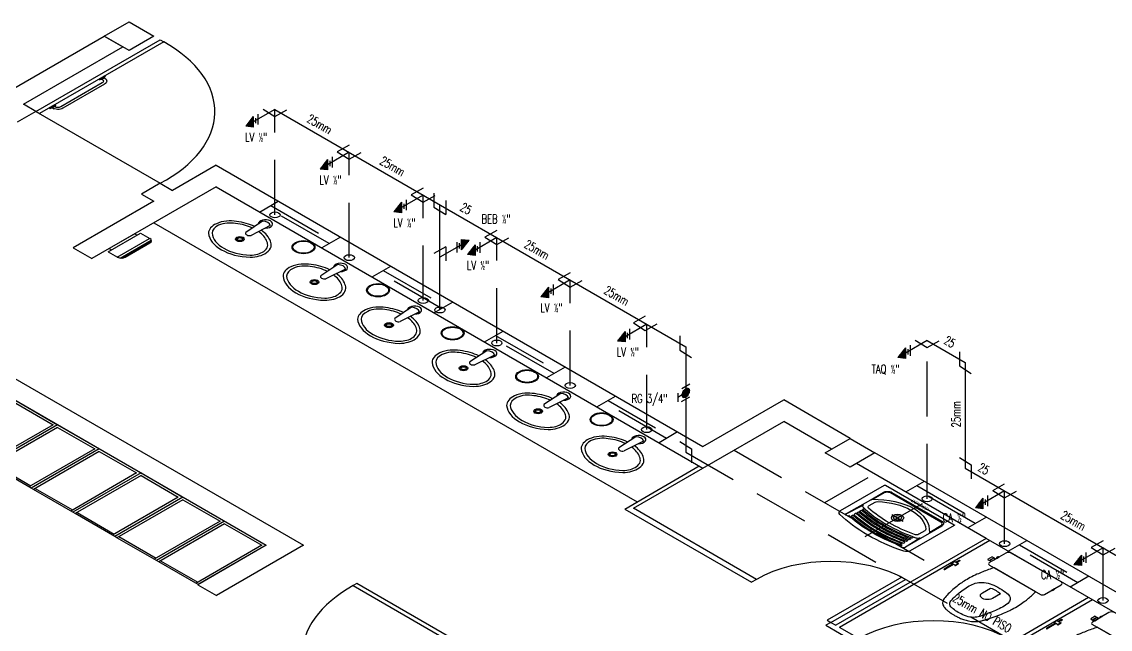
# Model space of a CAD drawing. Header units: millimetres. Extents: x 474.7 to 528.3, y 13.1 to 23.5.
# Drawn here: x 480.97 to 487.16, y 19.11 to 22.56 of the extents above; entities that cross this region are included whole.
import ezdxf
from ezdxf.enums import TextEntityAlignment as Align

# ---------------------------------------------------------------- set-up
doc = ezdxf.new("R2010")
doc.units = ezdxf.units.MM
doc.header["$LTSCALE"] = 2.5
doc.linetypes.add('HIDDEN2', pattern=[0.1875, 0.125, -0.0625])
for name, color, linetype in [('AF-PVCH', 140, 'Continuous'), ('EIXO', 253, 'Continuous'), ('I-AGUA FRIA', 5, 'Continuous'), ('I-ARQ', 8, 'Continuous'), ('I-CONEXAO', 1, 'Continuous'), ('I-NORMO_INST', 4, 'Continuous'), ('I-ÁGUA', 5, 'Continuous')]:
    doc.layers.add(name, color=color, linetype=linetype)
doc.styles.add('25', font='ROMANS.SHX', dxfattribs={"width": 0.7, "height": 0.05})

# ---------------------------------------------------------------- blocks, each defined once
blk = doc.blocks.new('A$C79730085')
at = {"color": 8}
for p, q in [((-0.0229, 0.139, 2.2483), (0.0227, 0.1127, 2.2483)), ((-0.0198, 0.1433, 2.2483), (0.0196, 0.1206, 2.2483)), ((-0.0166, 0.1475, 2.2483), (0.0164, 0.1284, 2.2483)), ((-0.0135, 0.1518, 2.2483), (0.0133, 0.1363, 2.2483)), ((-0.0103, 0.156, 2.2483), (0.0101, 0.1442, 2.2483)), ((-0.0072, 0.1603, 2.2483), (0.007, 0.1521, 2.2483)), ((-0.004, 0.1645, 2.2483), (0.0038, 0.16, 2.2483))]:
    blk.add_line(p, q, dxfattribs=at)
at = {"layer": 'I-CONEXAO'}
for p, q in [((-0.0261, 0.1348, 2.2483), (-0.0001, 0.1698, 2.2483)), ((0.0259, 0.1048, 2.2483), (-0.0261, 0.1348, 2.2483)), ((0.0259, 0.1048, 2.2483), (-0.0001, 0.1698, 2.2483)), ((0.0258, 0.0749), (-0.0262, 0.1049)), ((0.0128, 0.098), (-0.0132, 0.113))]:
    blk.add_line(p, q, dxfattribs=at)
blk = doc.blocks.new('*U21')
at = {"color": 8, "extrusion": (0, 0.816497, 0.57735)}
blk.add_circle((0, 0), 0.0291, dxfattribs=at)
at = {"layer": 'EIXO', "linetype": 'HIDDEN2'}
blk.add_line((0, 0, 2.2483), (0, 0.3, 2.2483), dxfattribs=at)
at = {"layer": 'I-AGUA FRIA'}
blk.add_line((0, 0.3, 2.2483), (-0.1234, 0.2288, 2.2483), dxfattribs=at)
at = {"rotation": 120.0081952903946}
blk.add_blockref('A$C79730085', (-0.0197, 0.2888), dxfattribs=at)
at = {"layer": 'I-NORMO_INST', "style": '25', "width": 0.7}
blk.add_text('CA ½"', height=0.05, dxfattribs=at).set_placement((-0.3535, 0.1221, 2.2483))
blk = doc.blocks.new('*U22')
at = {"color": 8, "extrusion": (0, 0.816497, 0.57735)}
blk.add_circle((0, 0), 0.0291, dxfattribs=at)
at = {"layer": 'EIXO', "linetype": 'HIDDEN2'}
blk.add_line((0, 0, 2.2483), (0, 0.6, 2.2483), dxfattribs=at)
at = {"layer": 'I-AGUA FRIA'}
blk.add_line((0, 0.6, 2.2483), (-0.1234, 0.5288, 2.2483), dxfattribs=at)
at = {"rotation": 120.0081952903946}
blk.add_blockref('A$C79730085', (-0.0197, 0.5888), dxfattribs=at)
at = {"layer": 'I-NORMO_INST', "style": '25', "width": 0.7}
blk.add_text('LV ½"', height=0.05, dxfattribs=at).set_placement((-0.1704, 0.4169, 2.2483))
blk = doc.blocks.new('*X9')
at = {"color": 0}
for p, q in [((6.7133, 15.0236), (6.7303, 15.0405)), ((6.714, 15.0296), (6.7214, 15.037)), ((6.7149, 15.0199), (6.7367, 15.0417)), ((6.7174, 15.0171), (6.7424, 15.042)), ((6.7204, 15.0147), (6.7475, 15.0418)), ((6.7238, 15.0128), (6.7521, 15.0412)), ((6.7275, 15.0113), (6.7565, 15.0402)), ((6.7317, 15.0102), (6.7604, 15.0388)), ((6.7363, 15.0094), (6.7639, 15.0371)), ((6.7412, 15.009), (6.7671, 15.0349)), ((6.7466, 15.0091), (6.7697, 15.0323)), ((6.7527, 15.0099), (6.7718, 15.029)), ((6.7602, 15.0121), (6.7724, 15.0243))]:
    blk.add_line(p, q, dxfattribs=at)
blk = doc.blocks.new('RG5')
at = {"layer": 'I-CONEXAO'}
for p, q in [((-0.0537, 0.0041), (-0.0078, 0.0306)), ((-0.0242, -0.0389), (-0.0674, -0.014)), ((-0.0201, -0.0116), (-0.0458, -0.0264)), ((0.01, -0.0318), (0.0558, -0.0053))]:
    blk.add_line(p, q, dxfattribs=at)
blk.add_lwpolyline([(-0.0297, 0, 0.161289), (-0.0278, -0.0057, 0.106183), (-0.021, -0.0117, 0.070456), (-0.0119, -0.0151, 0.056723), (0, -0.0165, 0.056723), (0.0119, -0.0151, 0.070456), (0.021, -0.0117, 0.106183), (0.0278, -0.0057, 0.161289), (0.0297, 0, 0.161289), (0.0278, 0.0057, 0.106183), (0.021, 0.0117, 0.070456), (0.0119, 0.0152, 0.056723), (0, 0.0165, 0.056723), (-0.0119, 0.0152, 0.070456), (-0.021, 0.0117, 0.106183), (-0.0278, 0.0057, 0.161289)], format="xyb", close=True, dxfattribs=at)
at = {"color": 8}
blk.add_blockref('*X9', (-6.7428, -15.0255), dxfattribs=at)
blk = doc.blocks.new('*U27')
at = {"layer": 'AF-PVCH', "xscale": -1, "rotation": 239.9999999999995}
blk.add_blockref('RG5', (-0.0027, -0.001, 5.2136), dxfattribs=at)
at = {"layer": 'I-NORMO_INST', "style": '25', "width": 0.7}
blk.add_text('RG 3/4" ', height=0.05, dxfattribs=at).set_placement((-0.3109, -0.0586))
blk = doc.blocks.new('*U29')
at = {"color": 8, "extrusion": (0, 0.816497, 0.57735)}
blk.add_circle((0, 0), 0.0291, dxfattribs=at)
at = {"layer": 'EIXO', "linetype": 'HIDDEN2'}
blk.add_line((0, 0, 2.2483), (0, 0.9, 2.2483), dxfattribs=at)
at = {"layer": 'I-AGUA FRIA'}
blk.add_line((0, 0.9, 2.2483), (-0.1234, 0.8288, 2.2483), dxfattribs=at)
at = {"rotation": 120.0081952903946}
blk.add_blockref('A$C79730085', (-0.0197, 0.8888), dxfattribs=at)
at = {"layer": 'I-NORMO_INST', "style": '25', "width": 0.7}
blk.add_text('TAQ ½"', height=0.05, dxfattribs=at).set_placement((-0.3158, 0.7128, 2.2483))

msp = doc.modelspace()

# ---------------------------------------------------------------- linework, layer by layer
at = {"color": 8, "extrusion": (0, 0.816497, 0.57735)}
msp.add_circle((-483.348, -10.2438, 18.3811), 0.0291, dxfattribs=at)
at = {"layer": 'EIXO', "linetype": 'HIDDEN2'}
msp.add_line((483.348, 20.9224, 4.4966), (483.348, 21.2224, 4.4966), dxfattribs=at)
at = {"layer": 'I-AGUA FRIA'}
for p, q in [((482.4093, 22.0633, 2.2483), (484.7471, 20.7135, 2.2483)), ((484.7471, 20.7135, 2.2483), (484.7471, 20.1135, 2.2483)), ((486.1218, 20.7481, 2.2483), (486.339, 20.6227, 2.2483)), ((486.339, 20.6227, 2.2483), (486.339, 20.022, 2.2483)), ((486.339, 20.022, 2.2483), (489.928, 17.9499, 2.2483))]:
    msp.add_line(p, q, dxfattribs=at)
at = {"layer": 'I-AGUA FRIA', "linetype": 'HIDDEN2'}
msp.add_line((484.7471, 20.1135, 2.2483), (489.7758, 17.2102, 2.2483), dxfattribs=at)
at = {"layer": 'I-ARQ', "extrusion": (0, 0.816497, 0.57735)}
for p, q in [((481.4372, 22.4802, 0.1155), (481.5786, 22.5619)), ((481.4372, 22.4802, 0.1155), (481.5786, 22.5619)), ((481.5786, 22.5619), (481.72, 22.4802, 0.1155)), ((481.5786, 22.5619), (481.72, 22.4802, 0.1155)), ((478.2994, 20.6686, 2.6775), (481.4372, 22.4802, 0.1155)), ((481.0483, 22.0516, 0.7217), (481.7554, 22.4598, 0.1443)), ((481.7766, 22.4476, 0.1617), (481.0695, 22.0393, 0.739)), ((481.4372, 22.4802, 0.1155), (481.5432, 22.419, 0.2021)), ((481.5786, 22.3986, 0.2309), (481.4372, 22.4802, 0.1155)), ((481.4372, 22.4802, 0.1155), (481.5432, 22.419, 0.2021)), ((481.5786, 22.3986, 0.2309), (481.4372, 22.4802, 0.1155)), ((481.72, 22.4802, 0.1155), (481.5786, 22.3986, 0.2309)), ((481.72, 22.4802, 0.1155), (481.5786, 22.3986, 0.2309)), ((481.7554, 22.4598, 0.1443), (481.7766, 22.4476, 0.1617)), ((480.9775, 22.0924, 0.664), (481.5432, 22.419, 0.2021)), ((481.0483, 22.0516, 0.7217), (480.9775, 22.0924, 0.664)), ((481.0483, 22.0516, 0.7217), (480.9422, 21.9903, 0.8083)), ((481.0695, 22.0393, 0.739), (481.0483, 22.0516, 0.7217)), ((481.0483, 22.0516, 0.7217), (481.7554, 21.6433, 1.299)), ((482.0736, 21.7454, 1.1547), (481.8261, 21.6025, 1.3568)), ((482.0736, 21.7454, 1.1547), (481.8261, 21.6025, 1.3568)), ((482.0736, 21.7454, 1.1547), (484.8454, 20.145, 3.4179)), ((482.0736, 21.7454, 1.1547), (484.8454, 20.145, 3.4179)), ((481.7554, 21.6433, 1.299), (481.6493, 21.5821, 1.3856)), ((481.7554, 21.6433, 1.299), (481.6493, 21.5821, 1.3856)), ((481.7554, 21.6433, 1.299), (481.8261, 21.6025, 1.3568)), ((481.7554, 21.6433, 1.299), (481.8261, 21.6025, 1.3568)), ((482.0736, 21.6229, 1.3279), (481.3665, 21.2147, 1.9053)), ((482.0736, 21.6229, 1.3279), (481.3665, 21.2147, 1.9053)), ((481.6493, 21.5821, 1.3856), (481.72, 21.5413, 1.4434)), ((481.6493, 21.5821, 1.3856), (481.72, 21.5413, 1.4434)), ((482.0736, 21.6229, 1.3279), (484.8454, 20.0226, 3.5911)), ((482.0736, 21.6229, 1.3279), (484.8454, 20.0226, 3.5911)), ((481.72, 21.5413, 1.4434), (481.2604, 21.2759, 1.8187)), ((481.72, 21.5413, 1.4434), (481.2604, 21.2759, 1.8187)), ((481.72, 21.4188, 1.6166), (484.4706, 19.8307, 3.8625)), ((482.3387, 21.4277, 1.604), (482.2435, 21.3635, 1.6948)), ((482.3825, 21.4024, 1.6398), (482.2729, 21.3464, 1.7189)), ((481.4597, 21.2529, 1.8512), (481.6435, 21.3591, 1.7011)), ((481.6109, 21.3558, 1.7056), (481.4653, 21.2717, 1.8245)), ((481.5103, 21.2237, 1.8924), (481.6941, 21.3299, 1.7423)), ((481.5279, 21.2173, 1.9015), (481.7052, 21.3197, 1.7567)), ((481.6109, 21.3558, 1.7056), (481.6244, 21.348, 1.7167)), ((481.6435, 21.3591, 1.7011), (481.6972, 21.3281, 1.7449)), ((479.6018, 21.2981, 1.7872), (482.5716, 19.5835, 4.2121)), ((481.2604, 21.2759, 1.8187), (481.3665, 21.2147, 1.9053)), ((481.2604, 21.2759, 1.8187), (481.3665, 21.2147, 1.9053)), ((481.4597, 21.2529, 1.8512), (481.5134, 21.2219, 1.895)), ((481.4653, 21.2717, 1.8245), (481.4788, 21.2639, 1.8356)), ((481.5411, 21.2173, 1.9016), (481.7053, 21.3121, 1.7675)), ((481.5558, 21.2219, 1.895), (481.6972, 21.3036, 1.7795)), ((479.4957, 21.2369, 1.8739), (482.3595, 19.5835, 4.2121)), ((482.7666, 21.1806, 1.9534), (482.6698, 21.1173, 2.0429)), ((482.8104, 21.1553, 1.9892), (482.6992, 21.1003, 2.067)), ((483.1872, 20.9378, 2.2969), (483.092, 20.8736, 2.3876)), ((483.2311, 20.9125, 2.3326), (483.1215, 20.8565, 2.4117)), ((483.6151, 20.6907, 2.6462), (483.5183, 20.6274, 2.7357)), ((483.659, 20.6654, 2.682), (483.5478, 20.6104, 2.7598)), ((484.0358, 20.4479, 2.9897), (483.9405, 20.3837, 3.0805)), ((480.934, 20.4065, 3.0482), (481.1716, 20.2693, 3.2422)), ((480.934, 20.3918, 3.069), (481.1461, 20.2693, 3.2422)), ((484.0796, 20.4226, 3.0254), (483.97, 20.3667, 3.1045)), ((484.8454, 20.145, 3.4179), (485.305, 20.4104, 3.0426)), ((484.8454, 20.145, 3.4179), (485.305, 20.4104, 3.0426)), ((485.6833, 20.192, 3.3515), (485.305, 20.4104, 3.0426)), ((485.6833, 20.192, 3.3515), (485.305, 20.4104, 3.0426)), ((481.1461, 20.2693, 3.2422), (480.7713, 20.0529, 3.5482)), ((481.1716, 20.2693, 3.2422), (480.7841, 20.0456, 3.5586)), ((481.1716, 20.2693, 3.2422), (480.7841, 20.0456, 3.5586)), ((481.1716, 20.2693, 3.2422), (481.4092, 20.1321, 3.4362)), ((484.8454, 20.0226, 3.5911), (485.305, 20.2879, 3.2158)), ((485.5773, 20.1308, 3.4381), (485.305, 20.2879, 3.2158)), ((485.5773, 20.1308, 3.4381), (485.305, 20.2879, 3.2158)), ((481.1716, 20.2546, 3.263), (480.7968, 20.0382, 3.569)), ((481.1716, 20.2546, 3.263), (481.3837, 20.1321, 3.4362)), ((484.4637, 20.2008, 3.3391), (484.3668, 20.1375, 3.4285)), ((484.5075, 20.1755, 3.3748), (484.3963, 20.1205, 3.4526)), ((485.5419, 20.1103, 3.467), (485.6833, 20.192, 3.3515)), ((485.6833, 20.192, 3.3515), (485.8248, 20.1103, 3.467)), ((481.3837, 20.1321, 3.4362), (481.0089, 19.9158, 3.7422)), ((481.4092, 20.1321, 3.4362), (481.0217, 19.9084, 3.7525)), ((481.4092, 20.1321, 3.4362), (481.0217, 19.9084, 3.7525)), ((481.4092, 20.1174, 3.4569), (481.0344, 19.9011, 3.7629)), ((481.4092, 20.1321, 3.4362), (481.6467, 19.995, 3.6302)), ((481.4092, 20.1174, 3.4569), (481.6213, 19.995, 3.6302)), ((485.6833, 20.0287, 3.5825), (485.5419, 20.1103, 3.467)), ((485.8248, 20.1103, 3.467), (485.6833, 20.0287, 3.5825)), ((490.0285, 17.6833, 6.8993), (485.8248, 20.1103, 3.467)), ((490.0285, 17.6833, 6.8993), (485.8248, 20.1103, 3.467)), ((481.0217, 19.9084, 3.7525), (480.7968, 20.0382, 3.569)), ((484.3999, 19.7899, 3.9202), (484.8242, 20.0348, 3.5738)), ((484.4494, 19.794, 3.9144), (484.8454, 20.0226, 3.5911)), ((486.4576, 19.6225, 4.1569), (485.7187, 20.0491, 3.5536)), ((486.4576, 19.6225, 4.1569), (485.7187, 20.0491, 3.5536)), ((481.6213, 19.995, 3.6302), (481.2465, 19.7786, 3.9361)), ((481.6467, 19.995, 3.6302), (481.2592, 19.7713, 3.9465)), ((481.6467, 19.995, 3.6302), (481.2592, 19.7713, 3.9465)), ((481.6467, 19.9803, 3.6509), (481.272, 19.7639, 3.9569)), ((481.6467, 19.995, 3.6302), (481.8843, 19.8578, 3.8241)), ((481.6467, 19.9803, 3.6509), (481.8589, 19.8578, 3.8241)), ((485.5384, 19.8266, 3.8682), (485.7859, 19.9695, 3.6662)), ((481.0344, 19.9011, 3.7629), (481.0217, 19.9084, 3.7525)), ((481.2592, 19.7713, 3.9465), (481.0344, 19.9011, 3.7629)), ((481.8589, 19.8578, 3.8241), (481.4841, 19.6414, 4.1301)), ((481.8843, 19.8578, 3.8241), (481.4968, 19.6341, 4.1405)), ((481.8843, 19.8578, 3.8241), (481.4968, 19.6341, 4.1405)), ((481.8843, 19.8431, 3.8449), (481.5096, 19.6267, 4.1509)), ((481.8843, 19.8578, 3.8241), (482.1219, 19.7206, 4.0181)), ((481.8843, 19.8431, 3.8449), (482.0965, 19.7206, 4.0181)), ((481.272, 19.7639, 3.9569), (481.2592, 19.7713, 3.9465)), ((484.3999, 19.7899, 3.9202), (485.1212, 19.3735, 4.5091)), ((485.1495, 19.3898, 4.486), (484.4494, 19.794, 3.9144)), ((485.6612, 19.7628, 3.9585), (485.7573, 19.8126, 3.8881)), ((486.0928, 19.8201, 3.8774), (485.7673, 19.6322, 4.1432)), ((481.4968, 19.6341, 4.1405), (481.272, 19.7639, 3.9569)), ((482.0965, 19.7206, 4.0181), (481.7217, 19.5043, 4.3241)), ((482.1219, 19.7206, 4.0181), (481.7344, 19.4969, 4.3345)), ((482.1219, 19.7206, 4.0181), (481.7344, 19.4969, 4.3345)), ((482.1219, 19.7059, 4.0389), (481.7472, 19.4896, 4.3449)), ((482.1219, 19.7206, 4.0181), (482.3595, 19.5835, 4.2121)), ((482.1219, 19.7059, 4.0389), (482.3341, 19.5835, 4.2121)), ((481.5096, 19.6267, 4.1509), (481.4968, 19.6341, 4.1405)), ((481.7344, 19.4969, 4.3345), (481.5096, 19.6267, 4.1509)), ((482.3341, 19.5835, 4.2121), (481.9593, 19.3671, 4.5181)), ((482.3595, 19.5835, 4.2121), (481.9706, 19.3589, 4.5297)), ((482.3595, 19.5835, 4.2121), (481.972, 19.3597, 4.5285)), ((482.5716, 19.5835, 4.2121), (482.0767, 19.2977, 4.6163)), ((486.4576, 19.6225, 4.1569), (485.602, 19.1285, 4.8555)), ((486.4788, 19.6102, 4.1742), (485.6232, 19.1163, 4.8728)), ((485.9936, 19.5709, 4.2298), (486.0797, 19.6264, 4.1514)), ((489.9224, 17.6221, 6.9859), (486.4576, 19.6225, 4.1569)), ((489.9224, 17.6221, 6.9859), (486.4576, 19.6225, 4.1569)), ((486.5697, 19.5393, 4.2746), (486.476, 19.4852, 4.3511)), ((486.8837, 19.375, 4.5069), (486.5991, 19.5393, 4.2746)), ((481.7472, 19.4896, 4.3449), (481.7344, 19.4969, 4.3345)), ((481.972, 19.3597, 4.5285), (481.7472, 19.4896, 4.3449)), ((486.2683, 19.4774, 4.3621), (486.2177, 19.4483, 4.4033)), ((486.2725, 19.475, 4.3655), (486.222, 19.4458, 4.4068)), ((486.2576, 19.4808, 4.3573), (486.2788, 19.493, 4.34)), ((486.2808, 19.4702, 4.3723), (486.26, 19.4822, 4.3553)), ((486.2971, 19.4796, 4.3589), (486.2763, 19.4916, 4.342)), ((486.2798, 19.4696, 4.3731), (486.2981, 19.4802, 4.3582)), ((486.2823, 19.4682, 4.3751), (486.3006, 19.4788, 4.3602)), ((486.3031, 19.4976, 4.3336), (486.2846, 19.4869, 4.3487)), ((486.3074, 19.4951, 4.3371), (486.2889, 19.4844, 4.3522)), ((486.296, 19.4935, 4.3394), (486.3003, 19.491, 4.3428)), ((486.2989, 19.4951, 4.3371), (486.3031, 19.4927, 4.3405)), ((486.3004, 19.496, 4.3358), (486.3046, 19.4935, 4.3393)), ((486.4762, 19.4714, 4.3706), (486.7661, 19.304, 4.6073)), ((485.9768, 19.402, 4.4687), (485.5525, 19.1571, 4.8151)), ((486.2172, 19.4479, 4.4039), (486.2213, 19.4455, 4.4072)), ((486.2189, 19.4489, 4.4024), (486.2232, 19.4465, 4.4058)), ((486.2212, 19.4503, 4.4005), (486.2255, 19.4478, 4.4039)), ((486.2248, 19.4523, 4.3975), (486.2291, 19.4499, 4.401)), ((481.9706, 19.3589, 4.5297), (482.0767, 19.2977, 4.6163)), ((482.8757, 19.3671, 4.5181), (482.8545, 19.3548, 4.5354)), ((482.8545, 19.3548, 4.5354), (483.5616, 18.9466, 5.1128)), ((483.5828, 18.9588, 5.0955), (482.8757, 19.3671, 4.5181)), ((485.1495, 19.3898, 4.486), (485.1212, 19.3735, 4.5091)), ((485.1495, 19.3898, 4.486), (485.1212, 19.3735, 4.5091)), ((485.5737, 19.1448, 4.8324), (485.998, 19.3898, 4.486)), ((486.79, 19.3039, 4.6074), (486.8837, 19.358, 4.5309)), ((487.041, 19.2857, 4.6332), (486.1854, 18.7917, 5.3318)), ((487.0622, 19.2734, 4.6506), (486.2066, 18.7795, 5.3492)), ((485.5525, 19.1571, 4.8151), (485.5737, 19.1448, 4.8324)), ((486.8409, 19.144, 4.8336), (486.8621, 19.1562, 4.8163)), ((486.8805, 19.1428, 4.8352), (486.8597, 19.1548, 4.8183)), ((486.8865, 19.1607, 4.8099), (486.868, 19.1501, 4.825)), ((486.8907, 19.1583, 4.8134), (486.8722, 19.1476, 4.8285)), ((486.8794, 19.1567, 4.8157), (486.8836, 19.1542, 4.8192)), ((486.8823, 19.1583, 4.8134), (486.8865, 19.1559, 4.8168)), ((486.8837, 19.1592, 4.8121), (486.888, 19.1567, 4.8156)), ((487.1566, 19.2004, 4.7538), (487.0629, 19.1464, 4.8303)), ((485.5737, 19.1448, 4.8324), (485.5455, 19.1285, 4.8555)), ((485.5455, 19.1285, 4.8555), (485.701, 19.0387, 4.9825)), ((485.5737, 19.1448, 4.8324), (485.602, 19.1285, 4.8555)), ((485.7328, 19.053, 4.9623), (485.6232, 19.1163, 4.8728)), ((486.8006, 19.1111, 4.8802), (486.8047, 19.1087, 4.8835)), ((486.8516, 19.1406, 4.8384), (486.8011, 19.1115, 4.8796)), ((486.8023, 19.1121, 4.8787), (486.8065, 19.1097, 4.8821)), ((486.8046, 19.1135, 4.8768), (486.8088, 19.111, 4.8802)), ((486.8559, 19.1382, 4.8419), (486.8053, 19.109, 4.8831)), ((486.8082, 19.1155, 4.8739), (486.8124, 19.1131, 4.8773)), ((486.8641, 19.1334, 4.8486), (486.8433, 19.1454, 4.8316)), ((486.8632, 19.1328, 4.8494), (486.8815, 19.1434, 4.8345)), ((486.8657, 19.1314, 4.8514), (486.884, 19.142, 4.8365)), ((487.0631, 19.1326, 4.8498), (487.353, 18.9652, 5.0865))]:
    msp.add_line(p, q, dxfattribs=at)
at = {"layer": 'I-ARQ', "linetype": 'HIDDEN2', "extrusion": (0, 0.816497, 0.57735)}
for p, q in [((482.3219, 21.4795, 1.5307), (482.428, 21.5407, 1.4441)), ((482.7179, 21.2999, 1.7847), (482.3644, 21.504, 1.4961)), ((482.3856, 21.5163, 1.4787), (482.7391, 21.3121, 1.7674)), ((482.7815, 21.3366, 1.7328), (482.6755, 21.2754, 1.8194)), ((482.9619, 21.11, 2.0532), (483.0679, 21.1713, 1.9666)), ((483.3578, 20.9304, 2.3072), (483.0043, 21.1345, 2.0186)), ((483.0255, 21.1468, 2.0012), (483.3791, 20.9427, 2.2899)), ((483.4215, 20.9672, 2.2553), (483.3154, 20.9059, 2.3419)), ((483.6018, 20.7406, 2.5757), (483.7079, 20.8018, 2.4891)), ((483.9978, 20.561, 2.8297), (483.6442, 20.7651, 2.5411)), ((483.6654, 20.7773, 2.5237), (484.019, 20.5732, 2.8124)), ((484.0614, 20.5977, 2.7778), (483.9553, 20.5365, 2.8644)), ((484.2417, 20.3711, 3.0982), (484.3478, 20.4324, 3.0116)), ((484.6377, 20.1915, 3.3522), (484.2841, 20.3956, 3.0636)), ((484.3054, 20.4079, 3.0462), (484.6589, 20.2037, 3.3349)), ((484.7013, 20.2282, 3.3003), (484.5953, 20.167, 3.3869)), ((485.0222, 20.1246, 3.4468), (486.1748, 19.4592, 4.3879)), ((485.9998, 19.8868, 3.7831), (486.1058, 19.9481, 3.6965)), ((485.9998, 19.8868, 3.7831), (486.1058, 19.9481, 3.6965)), ((486.3957, 19.7072, 4.0371), (486.0422, 19.9113, 3.7484)), ((486.3957, 19.7072, 4.0371), (486.0422, 19.9113, 3.7484)), ((486.0634, 19.9236, 3.7311), (486.417, 19.7194, 4.0198)), ((486.0634, 19.9236, 3.7311), (486.417, 19.7194, 4.0198)), ((486.4594, 19.7439, 3.9852), (486.3533, 19.6827, 4.0718)), ((486.4594, 19.7439, 3.9852), (486.3533, 19.6827, 4.0718)), ((486.5831, 19.55, 4.2594), (486.6892, 19.6113, 4.1728)), ((486.5831, 19.55, 4.2594), (486.6892, 19.6113, 4.1728)), ((486.6468, 19.5868, 4.2074), (487.0003, 19.3826, 4.4961)), ((486.6468, 19.5868, 4.2074), (487.0003, 19.3826, 4.4961)), ((486.9791, 19.3704, 4.5134), (486.6256, 19.5745, 4.2248)), ((486.9791, 19.3704, 4.5134), (486.6256, 19.5745, 4.2248)), ((487.0427, 19.4071, 4.4615), (486.9367, 19.3459, 4.5481)), ((487.0427, 19.4071, 4.4615), (486.9367, 19.3459, 4.5481))]:
    msp.add_line(p, q, dxfattribs=at)
at = {"layer": 'I-ARQ', "linetype": 'ByBlock', "extrusion": (0, 0.816497, 0.57735)}
for p, q in [((486.4911, 19.5184, 4.3042), (486.4656, 19.5037, 4.3249)), ((486.4911, 19.5184, 4.3042), (486.5024, 19.5118, 4.3134)), ((486.4656, 19.5037, 4.3249), (486.4769, 19.4971, 4.3342)), ((486.4769, 19.4971, 4.3342), (486.5024, 19.5118, 4.3134)), ((487.078, 19.1795, 4.7834), (487.0525, 19.1648, 4.8041)), ((487.0525, 19.1648, 4.8041), (487.0638, 19.1583, 4.8134)), ((487.0638, 19.1583, 4.8134), (487.0893, 19.173, 4.7926)), ((487.078, 19.1795, 4.7834), (487.0893, 19.173, 4.7926))]:
    msp.add_line(p, q, dxfattribs=at)
at = {"layer": 'I-ARQ', "extrusion": (0, 0.816497, 0.57735), "elevation": 18.4217}
for points in [[(-481.4386, -12.4901), (-481.4063, -12.4578)], [(-481.443, -12.4841), (-481.4283, -12.4693)], [(-481.438, -12.4743), (-481.4356, -12.4767)], [(-481.443, -12.4857), (-481.4386, -12.4901)], [(-481.443, -12.4857), (-481.4433, -12.4852)], [(-481.4433, -12.4846), (-481.443, -12.4841)], [(-481.4433, -12.4852), (-481.4433, -12.4846)], [(-481.4262, -12.4248), (-481.1893, -12.1879)], [(-481.4393, -12.4117), (-481.2024, -12.1748)], [(-481.4107, -12.4534), (-481.4063, -12.4578)], [(-481.4112, -12.4531), (-481.4107, -12.4534)], [(-481.4118, -12.4531), (-481.4112, -12.4531)], [(-481.4123, -12.4534), (-481.4118, -12.4531)], [(-481.4277, -12.4687), (-481.4123, -12.4534)], [(-481.4221, -12.4585), (-481.4198, -12.4608)], [(-481.438, -12.4743), (-481.4221, -12.4585)], [(-481.4227, -12.4582), (-481.4221, -12.4585)], [(-481.4277, -12.4687), (-481.4224, -12.474)], [(-481.4232, -12.4582), (-481.4227, -12.4582)], [(-481.4283, -12.4693), (-481.423, -12.4746)], [(-481.4238, -12.4585), (-481.4232, -12.4582)], [(-481.4242, -12.4734), (-481.4236, -12.4728)], [(-481.438, -12.4727), (-481.4238, -12.4585)], [(-481.428, -12.4554), (-481.4243, -12.4591)], [(-481.4294, -12.4289), (-481.4262, -12.4248)], [(-481.428, -12.4554), (-481.4309, -12.4508)], [(-481.4318, -12.4338), (-481.4294, -12.4289)], [(-481.4309, -12.4508), (-481.4326, -12.4453)], [(-481.4329, -12.4394), (-481.4318, -12.4338)], [(-481.4326, -12.4453), (-481.4329, -12.4394)], [(-481.4374, -12.4722), (-481.443, -12.4662)], [(-481.438, -12.4743), (-481.4383, -12.4738)], [(-481.4383, -12.4732), (-481.438, -12.4727)], [(-481.4383, -12.4738), (-481.4383, -12.4732)], [(-481.4445, -12.418), (-481.4393, -12.4117)], [(-481.443, -12.4662), (-481.4474, -12.4591)], [(-481.4484, -12.4254), (-481.4445, -12.418)], [(-481.4474, -12.4591), (-481.4503, -12.451)], [(-481.4508, -12.4336), (-481.4484, -12.4254)], [(-481.4503, -12.451), (-481.4515, -12.4423)], [(-481.4515, -12.4423), (-481.4508, -12.4336)], [(-481.124, -12.1756), (-481.1563, -12.2079)], [(-481.1285, -12.1711), (-481.124, -12.1756)], [(-481.1285, -12.1711), (-481.129, -12.1708)], [(-481.129, -12.1708), (-481.1296, -12.1708)], [(-481.1296, -12.1708), (-481.1301, -12.1711)], [(-481.1301, -12.1711), (-481.1448, -12.1859)], [(-481.1398, -12.1762), (-481.1375, -12.1785)], [(-481.1448, -12.1859), (-481.1396, -12.1911)], [(-481.1556, -12.192), (-481.1398, -12.1762)], [(-481.1403, -12.1759), (-481.1398, -12.1762)], [(-481.1454, -12.1865), (-481.1402, -12.1917)], [(-481.1409, -12.1759), (-481.1403, -12.1759)], [(-481.1408, -12.1899), (-481.1414, -12.1905)], [(-481.1414, -12.1762), (-481.1409, -12.1759)], [(-481.1556, -12.1904), (-481.1414, -12.1762)], [(-481.1464, -12.1726), (-481.1419, -12.1767)], [(-481.1454, -12.1865), (-481.1608, -12.2018)], [(-481.1464, -12.1726), (-481.1503, -12.1697)], [(-481.155, -12.1667), (-481.1503, -12.1697)], [(-481.1556, -12.192), (-481.1533, -12.1943)], [(-481.1631, -12.1638), (-481.155, -12.1667)], [(-481.1587, -12.1861), (-481.1551, -12.1898)], [(-481.1556, -12.192), (-481.1559, -12.1915)], [(-481.1559, -12.1909), (-481.1556, -12.1904)], [(-481.1559, -12.1915), (-481.1559, -12.1909)], [(-481.1608, -12.2034), (-481.1563, -12.2079)], [(-481.1614, -12.1842), (-481.1587, -12.1861)], [(-481.1611, -12.2029), (-481.1608, -12.2034)], [(-481.1608, -12.2018), (-481.1611, -12.2023)], [(-481.1611, -12.2023), (-481.1611, -12.2029)], [(-481.1648, -12.1827), (-481.1614, -12.1842)], [(-481.1718, -12.1627), (-481.1631, -12.1638)], [(-481.1689, -12.1816), (-481.1648, -12.1827)], [(-481.1747, -12.1813), (-481.1689, -12.1816)], [(-481.1805, -12.1633), (-481.1718, -12.1627)], [(-481.1803, -12.1824), (-481.1747, -12.1813)], [(-481.1852, -12.1847), (-481.1803, -12.1824)], [(-481.1887, -12.1657), (-481.1805, -12.1633)], [(-481.1893, -12.1879), (-481.1852, -12.1847)], [(-481.1961, -12.1696), (-481.1887, -12.1657)], [(-481.2024, -12.1748), (-481.1961, -12.1696)], [(-480.8074, -8.6657), (-481.0195, -8.4535)], [(-481.045, -8.4281), (-481.2571, -8.2159)], [(-481.2826, -8.1905), (-481.4947, -7.9783)], [(-485.9207, -8.1703), (-485.9533, -8.1377), (-485.9859, -8.1051)], [(-481.5202, -7.9529), (-481.7323, -7.7408)], [(-481.7578, -7.7153), (-481.9699, -7.5032)]]:
    msp.add_lwpolyline(points, dxfattribs=at)
for points in [[(-486.025, -7.8135, -0.342862), (-485.9885, -7.8089, -0.062239), (-485.7836, -7.968, -0.062209), (-485.6241, -8.1725, -0.343429), (-485.6287, -8.2091), (-485.8797, -8.4601, -0.414214), (-485.8854, -8.4601), (-486.2757, -8.0698, -0.414214), (-486.2757, -8.0641), (-486.025, -7.8135)], [(-485.8003, -8.317), (-485.8719, -8.3887, -0.414214), (-485.9214, -8.3887), (-486.0629, -8.2473), (-486.2043, -8.1059, -0.414214), (-486.2043, -8.0564), (-486.1326, -7.9847)], [(-485.6607, -8.1608, -0.351315), (-485.6627, -8.1795), (-485.8003, -8.317)], [(-485.7913, -8.2586), (-485.8253, -8.2926, -0.213041), (-485.8406, -8.2984, -0.18486), (-486.0296, -8.2141, -0.18486), (-486.114, -8.025, -0.213041), (-486.1082, -8.0098), (-486.0741, -7.9757)], [(-485.8098, -8.3205, -0.211535), (-486.0452, -8.2296, -0.216945)], [(-486.1362, -7.9982), (-486.1993, -8.0613, 0.414214), (-486.1993, -8.0967), (-486.0558, -8.2402), (-485.9122, -8.3838, 0.414214), (-485.8769, -8.3838), (-485.8138, -8.3207)], [(-485.7551, -8.2458, -0.344711), (-485.7573, -8.2642), (-485.76, -8.2668)], [(-486.0416, -7.9518, -0.47929), (-486.0424, -7.944), (-486.0388, -7.9404, -0.352342), (-486.0326, -7.9397, -0.054267), (-485.879, -8.0634, -0.054267), (-485.7553, -8.217, -0.352342), (-485.756, -8.2232), (-485.7596, -8.2269, -0.47929), (-485.7674, -8.226)], [(-486.0741, -7.9757, -0.353644), (-486.0491, -7.9731, -0.053117), (-485.9052, -8.0896, -0.053117), (-485.7887, -8.2336, -0.353644), (-485.7913, -8.2586)], [(-486.1361, -7.9942, 0.211535), (-486.0452, -8.2296, 0.216945)], [(-485.8083, -7.9927, -0.054267), (-485.6835, -8.1476, -0.116463), (-485.6764, -8.1646)], [(-485.9802, -7.8609, -0.116463), (-485.9632, -7.8679, -0.054267), (-485.8083, -7.9927, -0.054267)], [(-486.1326, -7.9847), (-485.9951, -7.8471, -0.351315), (-485.9764, -7.8451, -0.351315)], [(-486.0614, -7.9395, 0.344711), (-486.0797, -7.9417), (-486.0824, -7.9444)]]:
    msp.add_lwpolyline(points, format="xyb", dxfattribs=at)
for points in [[(-485.8571, -8.0415, 0.054577), (-486.0091, -7.9192, -0.47929), (-486.0099, -7.9115), (-486.0063, -7.9079, -0.352342), (-486.0001, -7.9072, -0.054267), (-485.8465, -8.0309, -0.054267), (-485.7228, -8.1845, -0.352342), (-485.7235, -8.1907), (-485.7271, -8.1943, -0.47929), (-485.7348, -8.1935, 0.054577)], [(-485.8734, -8.0578, 0.054577), (-486.0253, -7.9355, -0.47929), (-486.0262, -7.9278), (-486.0226, -7.9241, -0.352342), (-486.0163, -7.9235, -0.054267), (-485.8627, -8.0472, -0.054267), (-485.739, -8.2008, -0.352342), (-485.7397, -8.207), (-485.7433, -8.2106, -0.47929), (-485.7511, -8.2098, 0.054577)], [(-485.7023, -8.161, 0.054577), (-485.8246, -8.009, 0.054577), (-485.9765, -7.8867, -0.47929), (-485.9774, -7.879), (-485.9738, -7.8754, -0.352342), (-485.9675, -7.8747, -0.054267), (-485.814, -7.9984, -0.054267), (-485.6903, -8.152, -0.352342), (-485.6909, -8.1582), (-485.6945, -8.1618, -0.47929)], [(-485.8408, -8.0253, -0.054577), (-485.7186, -8.1772, 0.47929), (-485.7108, -8.1781), (-485.7072, -8.1745, 0.352342), (-485.7065, -8.1682, 0.054267), (-485.8302, -8.0146, 0.054267), (-485.9838, -7.8909, 0.352342), (-485.99, -7.8916), (-485.9937, -7.8952, 0.47929), (-485.9928, -7.903, -0.054577)], [(-486.5031, -7.6464, -0.003882), (-486.4716, -7.6284, 0.024258), (-486.4052, -7.5817, 0.02486), (-486.367, -7.5492, 0.033324), (-486.332, -7.5135, 0.02486), (-486.3058, -7.4831, 0.012268), (-486.2754, -7.4428, 0.015806), (-486.2482, -7.3993, 0.026699), (-486.2238, -7.353, 0.021919), (-486.215, -7.3335, 0.174675), (-486.2157, -7.2642, 0.045452), (-486.2302, -7.2363, 0.022856), (-486.237, -7.2249, 0.041289), (-486.2531, -7.2032, 0.039166), (-486.2568, -7.1989, 0.012899), (-486.2582, -7.1976, 0.04333), (-486.274, -7.1811, 0.04333), (-486.2904, -7.1653, 0.052091), (-486.2961, -7.1602, 0.041289), (-486.3178, -7.1442, 0.022856), (-486.3292, -7.1373, 0.045452), (-486.3571, -7.1228, 0.174675), (-486.4264, -7.1221, 0.021919), (-486.4458, -7.1309, 0.026699), (-486.4921, -7.1553, 0.015806), (-486.5356, -7.1826, 0.012268), (-486.5759, -7.213, 0.02486), (-486.6063, -7.2391, 0.033324), (-486.642, -7.2741, 0.02486), (-486.6746, -7.3123, 0.024258), (-486.7212, -7.3788, -0.003882), (-486.7393, -7.4102)], [(-486.5935, -7.3542, -0.234638), (-486.5685, -7.277, -0.044666), (-486.491, -7.2116, -0.031515), (-486.4213, -7.1675, -0.151063), (-486.3849, -7.1575, -0.148094), (-486.3451, -7.1691, -0.031073), (-486.3339, -7.1772, -0.035055), (-486.2991, -7.2062, -0.035055), (-486.2701, -7.2411, -0.031073), (-486.262, -7.2522, -0.148094), (-486.2503, -7.2921, -0.151063), (-486.2603, -7.3285, -0.031515), (-486.3045, -7.3982, -0.044666), (-486.3698, -7.4757, -0.234638), (-486.4471, -7.5007, -0.129345), (-486.4894, -7.4826, -0.041331), (-486.5356, -7.4428, -0.041331), (-486.5754, -7.3965, -0.129345)], [(-487.09, -7.0595, -0.003882), (-487.0585, -7.0415, 0.024258), (-486.9921, -6.9948, 0.02486), (-486.9539, -6.9623, 0.033324), (-486.9189, -6.9266, 0.02486), (-486.8927, -6.8962, 0.012268), (-486.8623, -6.8559, 0.015806), (-486.8351, -6.8124, 0.026699), (-486.8107, -6.7661, 0.021919), (-486.8019, -6.7466, 0.174675), (-486.8026, -6.6773, 0.045452), (-486.8171, -6.6494, 0.022856), (-486.8239, -6.6381, 0.041289), (-486.84, -6.6163, 0.039166), (-486.8437, -6.612, 0.012899), (-486.8451, -6.6107, 0.04333), (-486.8609, -6.5942, 0.04333), (-486.8773, -6.5784, 0.052091), (-486.883, -6.5733, 0.041289), (-486.9047, -6.5573, 0.022856), (-486.916, -6.5504, 0.045452), (-486.944, -6.5359, 0.174675), (-487.0133, -6.5352, 0.021919), (-487.0327, -6.544, 0.026699), (-487.079, -6.5684, 0.015806), (-487.1225, -6.5957, 0.012268), (-487.1628, -6.6261, 0.02486), (-487.1932, -6.6522, 0.033324), (-487.2289, -6.6872, 0.02486), (-487.2615, -6.7254, 0.024258), (-487.3081, -6.7919, -0.003882), (-487.3262, -6.8233)]]:
    msp.add_lwpolyline(points, format="xyb", close=True, dxfattribs=at)
at = {"layer": 'I-ARQ', "linetype": 'ByBlock', "extrusion": (0, 0.816497, 0.57735), "elevation": 18.4217}
for points in [[(-486.5286, -7.7538, 0.197763), (-486.5284, -7.7539, 0.15883), (-486.5201, -7.7497, 0.161377), (-486.5158, -7.7413, 0.197763), (-486.5159, -7.7411), (-486.5179, -7.739), (-486.5307, -7.7518)], [(-486.8446, -7.4378), (-486.8319, -7.4251), (-486.8339, -7.4231, 0.197763), (-486.8342, -7.423, 0.161404), (-486.8426, -7.4273, 0.158802), (-486.8467, -7.4356, 0.197763), (-486.8467, -7.4358)], [(-487.1155, -7.1669, 0.197763), (-487.1153, -7.167, 0.15883), (-487.107, -7.1628, 0.161377), (-487.1027, -7.1544, 0.197763), (-487.1028, -7.1542), (-487.1048, -7.1521), (-487.1176, -7.1649)]]:
    msp.add_lwpolyline(points, format="xyb", close=True, dxfattribs=at)
for points in [[(-486.5006, -7.7415), (-486.4787, -7.7196), (-486.4886, -7.7097), (-486.5105, -7.7316)], [(-487.0875, -7.1546), (-487.0656, -7.1327), (-487.0755, -7.1228), (-487.0974, -7.1447)]]:
    msp.add_lwpolyline(points, close=True, dxfattribs=at)
msp.add_lwpolyline([(-486.5392, -7.3897), (-486.4931, -7.3437, -1.002091), (-486.4366, -7.4003), (-486.4826, -7.4463, -0.054282), (-486.514, -7.4211, -0.054282), (-486.5392, -7.3897, 1.56536)], format="xyb", dxfattribs=at)
at = {"layer": 'I-ARQ', "extrusion": (0, 0.816497, 0.57735)}
for centre, radius in [((-482.2098, -10.8852, 18.4217), 0.0248), ((-482.2098, -10.8852, 18.4217), 0.0188), ((-482.2098, -10.8852, 18.4217), 0.0146), ((-482.634, -10.4609, 18.4217), 0.0248), ((-482.634, -10.4609, 18.4217), 0.0188), ((-482.634, -10.4609, 18.4217), 0.0146), ((-483.0583, -10.0366, 18.4217), 0.0248), ((-483.0583, -10.0366, 18.4217), 0.0188), ((-483.0583, -10.0366, 18.4217), 0.0146), ((-483.4826, -9.6124, 18.4217), 0.0248), ((-483.4826, -9.6124, 18.4217), 0.0188), ((-483.4826, -9.6124, 18.4217), 0.0146), ((-483.9068, -9.1881, 18.4217), 0.0248), ((-483.9068, -9.1881, 18.4217), 0.0188), ((-483.9068, -9.1881, 18.4217), 0.0146), ((-484.3311, -8.7639, 18.4217), 0.0248), ((-484.3311, -8.7639, 18.4217), 0.0188), ((-484.3311, -8.7639, 18.4217), 0.0146), ((-485.9533, -8.1377, 18.4217), 0.035), ((-485.9533, -8.1377, 18.4217), 0.023), ((-486.3052, -7.7164, 18.4217), 0.003), ((-486.8886, -7.1331, 18.4217), 0.003)]:
    msp.add_circle(centre, radius, dxfattribs=at)
at = {"layer": 'I-ARQ', "linetype": 'Continuous', "ltscale": 2.5, "extrusion": (0, 0.816497, 0.57735)}
for centre, radius in [((-482.5716, -10.8051, 18.4217), 0.065), ((-482.5716, -10.8051, 18.4217), 0.0599), ((-482.9959, -10.3809, 18.4217), 0.065), ((-482.9959, -10.3809, 18.4217), 0.0599), ((-483.4202, -9.9566, 18.4217), 0.065), ((-483.4202, -9.9566, 18.4217), 0.0599), ((-483.8444, -9.5323, 18.4217), 0.065), ((-483.8444, -9.5323, 18.4217), 0.0599), ((-484.2687, -9.1081, 18.4217), 0.065), ((-484.2687, -9.1081, 18.4217), 0.0599)]:
    msp.add_circle(centre, radius, dxfattribs=at)
at = {"layer": 'I-ARQ', "extrusion": (0, 0.816497, 0.57735)}
for centre, radius, start, end in [((-481.111, -12.1416, 18.4217), 0.9562, 132.36686, 225.88822), ((-482.1541, -10.9415, 18.4217), 0.1234, 309.45244, 359.38195), ((-482.1541, -10.9415, 18.4217), 0.103, 309.57802, 359.00207), ((-482.1556, -10.9351, 18.4217), 0.1292, 279.52318, 308.17666), ((-482.1556, -10.9351, 18.4217), 0.1089, 279.80474, 308.05731), ((-482.1517, -10.9083, 18.4217), 0.1552, 255.72503, 276.48411), ((-482.1517, -10.9083, 18.4217), 0.1349, 255.57547, 276.25329), ((-482.137, -10.815, 18.4217), 0.2292, 231.22928, 257.82801), ((-482.137, -10.815, 18.4217), 0.2495, 231.08117, 257.73751), ((-482.3551, -11.0338, 18.4217), 0.0405, 90.9756, 2.39747), ((-482.3345, -11.0135, 18.4217), 0.0483, 185.06288, 264.93712), ((-481.676, -10.8679, 18.4217), 0.03, 135, 225), ((-482.2791, -10.9572, 18.4217), 0.2488, 3.32438, 45.48382), ((-482.2791, -10.9572, 18.4217), 0.2284, 3.50405, 45.48382), ((-482.2642, -10.9416, 18.4217), 0.0225, 337.02002, 112.97998), ((-482.1395, -10.8124, 18.4217), 0.2292, 192.17199, 219.71191), ((-482.1395, -10.8124, 18.4217), 0.2495, 192.26249, 219.85503), ((-482.2329, -10.8271, 18.4217), 0.1552, 173.51589, 194.27497), ((-482.2818, -10.9545, 18.4217), 0.2488, 44.51618, 86.67562), ((-482.2818, -10.9545, 18.4217), 0.2284, 44.51618, 86.49595), ((-482.266, -10.8295, 18.4217), 0.103, 90.99793, 140.42198), ((-482.2597, -10.831, 18.4217), 0.1089, 141.94269, 170.19526), ((-482.2597, -10.831, 18.4217), 0.1292, 141.82334, 170.47682), ((-482.2329, -10.8271, 18.4217), 0.1349, 173.74671, 194.42453), ((-481.5346, -10.7264, 18.4217), 0.03, 45, 135), ((-482.266, -10.8295, 18.4217), 0.1234, 90.61805, 140.54756), ((-482.5784, -10.5172, 18.4217), 0.1234, 309.45244, 359.38195), ((-482.5784, -10.5172, 18.4217), 0.103, 309.57802, 359.00207), ((-482.5798, -10.5109, 18.4217), 0.1292, 279.52318, 308.17666), ((-482.5798, -10.5109, 18.4217), 0.1089, 279.80474, 308.05731), ((-482.576, -10.4841, 18.4217), 0.1552, 255.72503, 276.48411), ((-482.576, -10.4841, 18.4217), 0.1349, 255.57547, 276.25329), ((-482.5613, -10.3907, 18.4217), 0.2292, 230.28809, 257.82801), ((-482.5613, -10.3907, 18.4217), 0.2495, 230.14497, 257.73751), ((-482.7826, -10.6062, 18.4217), 0.0405, 87.60253, 359.0244), ((-482.5638, -10.3882, 18.4217), 0.2495, 192.26249, 218.91883), ((-482.7624, -10.5856, 18.4217), 0.0483, 185.06288, 264.93712), ((-482.7033, -10.5329, 18.4217), 0.2488, 3.32438, 45.48382), ((-482.7033, -10.5329, 18.4217), 0.2284, 3.50405, 45.48382), ((-482.6905, -10.5153, 18.4217), 0.0225, 337.02002, 112.97998), ((-482.5638, -10.3882, 18.4217), 0.2292, 192.17199, 218.77072), ((-482.6572, -10.4029, 18.4217), 0.1349, 173.74671, 194.42453), ((-482.6572, -10.4029, 18.4217), 0.1552, 173.51589, 194.27497), ((-482.7061, -10.5302, 18.4217), 0.2488, 44.51618, 86.67562), ((-482.7061, -10.5302, 18.4217), 0.2284, 44.51618, 86.49595), ((-482.6903, -10.4052, 18.4217), 0.103, 90.99793, 140.42198), ((-482.684, -10.4067, 18.4217), 0.1089, 141.94269, 170.19526), ((-482.684, -10.4067, 18.4217), 0.1292, 141.82334, 170.47682), ((-482.6903, -10.4052, 18.4217), 0.1234, 90.61805, 140.54756), ((-483.2036, -10.1853, 18.4217), 0.0405, 90.9756, 2.39747), ((-483.0026, -10.0929, 18.4217), 0.1234, 309.45244, 359.38195), ((-483.0026, -10.0929, 18.4217), 0.103, 309.57802, 359.00207), ((-483.0041, -10.0866, 18.4217), 0.1292, 279.52318, 308.17666), ((-483.0041, -10.0866, 18.4217), 0.1089, 279.80474, 308.05731), ((-483.0002, -10.0598, 18.4217), 0.1552, 255.72503, 276.48411), ((-483.0002, -10.0598, 18.4217), 0.1349, 255.57547, 276.25329), ((-482.9855, -9.9664, 18.4217), 0.2292, 231.22928, 257.82801), ((-482.9855, -9.9664, 18.4217), 0.2495, 231.08117, 257.73751), ((-482.9881, -9.9639, 18.4217), 0.2495, 192.26249, 219.85503), ((-483.183, -10.165, 18.4217), 0.0483, 185.06288, 264.93712), ((-483.1276, -10.1087, 18.4217), 0.2488, 3.32438, 45.48382), ((-483.1276, -10.1087, 18.4217), 0.2284, 3.50405, 45.48382), ((-483.1127, -10.0931, 18.4217), 0.0225, 337.02002, 112.97998), ((-482.9881, -9.9639, 18.4217), 0.2292, 192.17199, 219.71191), ((-483.0814, -9.9786, 18.4217), 0.1349, 173.74671, 194.42453), ((-483.0814, -9.9786, 18.4217), 0.1552, 173.51589, 194.27497), ((-483.1303, -10.106, 18.4217), 0.2488, 44.51618, 86.67562), ((-483.1303, -10.106, 18.4217), 0.2284, 44.51618, 86.49595), ((-483.1146, -9.981, 18.4217), 0.1234, 90.61805, 140.54756), ((-483.1146, -9.981, 18.4217), 0.103, 90.99793, 140.42198), ((-483.1082, -9.9825, 18.4217), 0.1089, 141.94269, 170.19526), ((-483.1082, -9.9825, 18.4217), 0.1292, 141.82334, 170.47682), ((-483.6312, -9.7577, 18.4217), 0.0405, 87.60253, 359.0244), ((-483.4269, -9.6687, 18.4217), 0.1234, 309.45244, 359.38195), ((-483.4269, -9.6687, 18.4217), 0.103, 309.57802, 359.00207), ((-483.4284, -9.6623, 18.4217), 0.1292, 279.52318, 308.17666), ((-483.4284, -9.6623, 18.4217), 0.1089, 279.80474, 308.05731), ((-483.4245, -9.6355, 18.4217), 0.1552, 255.72503, 276.48411), ((-483.4245, -9.6355, 18.4217), 0.1349, 255.57547, 276.25329), ((-483.4098, -9.5422, 18.4217), 0.2292, 230.28809, 257.82801), ((-483.4098, -9.5422, 18.4217), 0.2495, 230.14497, 257.73751), ((-483.4123, -9.5396, 18.4217), 0.2495, 192.26249, 218.91883), ((-483.6109, -9.7371, 18.4217), 0.0483, 185.06288, 264.93712), ((-483.5519, -9.6844, 18.4217), 0.2488, 3.32438, 45.48382), ((-483.5519, -9.6844, 18.4217), 0.2284, 3.50405, 45.48382), ((-483.539, -9.6668, 18.4217), 0.0225, 337.02002, 112.97998), ((-483.4123, -9.5396, 18.4217), 0.2292, 192.17199, 218.77072), ((-483.5057, -9.5543, 18.4217), 0.1349, 173.74671, 194.42453), ((-483.5057, -9.5543, 18.4217), 0.1552, 173.51589, 194.27497), ((-483.5546, -9.6817, 18.4217), 0.2488, 44.51618, 86.67562), ((-483.5546, -9.6817, 18.4217), 0.2284, 44.51618, 86.49595), ((-483.5388, -9.5567, 18.4217), 0.1234, 90.61805, 140.54756), ((-483.5388, -9.5567, 18.4217), 0.103, 90.99793, 140.42198), ((-483.5325, -9.5582, 18.4217), 0.1089, 141.94269, 170.19526), ((-483.5325, -9.5582, 18.4217), 0.1292, 141.82334, 170.47682), ((-483.8526, -9.2381, 18.4217), 0.1292, 279.52318, 308.17666), ((-483.8488, -9.2113, 18.4217), 0.1552, 255.72503, 276.48411), ((-484.0521, -9.3367, 18.4217), 0.0405, 90.9756, 2.39747), ((-484.0315, -9.3165, 18.4217), 0.0483, 185.06288, 264.93712), ((-483.8511, -9.2444, 18.4217), 0.1234, 309.45244, 359.38195), ((-483.8511, -9.2444, 18.4217), 0.103, 309.57802, 359.00207), ((-483.8526, -9.2381, 18.4217), 0.1089, 279.80474, 308.05731), ((-483.8488, -9.2113, 18.4217), 0.1349, 255.57547, 276.25329), ((-483.8341, -9.1179, 18.4217), 0.2292, 231.22928, 257.82801), ((-483.8341, -9.1179, 18.4217), 0.2495, 231.08117, 257.73751), ((-483.8366, -9.1154, 18.4217), 0.2292, 192.17199, 219.71191), ((-483.8366, -9.1154, 18.4217), 0.2495, 192.26249, 219.85503), ((-483.9761, -9.2602, 18.4217), 0.2488, 3.32438, 45.48382), ((-483.9761, -9.2602, 18.4217), 0.2284, 3.50405, 45.48382), ((-483.9612, -9.2446, 18.4217), 0.0225, 337.02002, 112.97998), ((-483.93, -9.1301, 18.4217), 0.1349, 173.74671, 194.42453), ((-483.93, -9.1301, 18.4217), 0.1552, 173.51589, 194.27497), ((-483.9788, -9.2574, 18.4217), 0.2488, 44.51618, 86.67562), ((-483.9788, -9.2574, 18.4217), 0.2284, 44.51618, 86.49595), ((-483.9631, -9.1324, 18.4217), 0.1234, 90.61805, 140.54756), ((-483.9631, -9.1324, 18.4217), 0.103, 90.99793, 140.42198), ((-483.9568, -9.1339, 18.4217), 0.1089, 141.94269, 170.19526), ((-483.9568, -9.1339, 18.4217), 0.1292, 141.82334, 170.47682), ((-484.2769, -8.8138, 18.4217), 0.1292, 279.52318, 308.17666), ((-484.273, -8.787, 18.4217), 0.1552, 255.72503, 276.48411), ((-484.2583, -8.6936, 18.4217), 0.2495, 230.14497, 257.73751), ((-484.4797, -8.9092, 18.4217), 0.0405, 87.60253, 359.0244), ((-484.4594, -8.8886, 18.4217), 0.0483, 185.06288, 264.93712), ((-484.2754, -8.8201, 18.4217), 0.1234, 309.45244, 359.38195), ((-484.2754, -8.8201, 18.4217), 0.103, 309.57802, 359.00207), ((-484.2769, -8.8138, 18.4217), 0.1089, 279.80474, 308.05731), ((-484.273, -8.787, 18.4217), 0.1349, 255.57547, 276.25329), ((-484.2583, -8.6936, 18.4217), 0.2292, 230.28809, 257.82801), ((-484.3875, -8.8182, 18.4217), 0.0225, 337.02002, 112.97998), ((-484.2609, -8.6911, 18.4217), 0.2292, 192.17199, 218.77072), ((-484.2609, -8.6911, 18.4217), 0.2495, 192.26249, 218.91883), ((-484.4004, -8.8359, 18.4217), 0.2488, 3.32438, 45.48382), ((-484.4004, -8.8359, 18.4217), 0.2284, 3.50405, 45.48382), ((-484.3542, -8.7058, 18.4217), 0.1349, 173.74671, 194.42453), ((-484.3542, -8.7058, 18.4217), 0.1552, 173.51589, 194.27497), ((-484.4031, -8.8332, 18.4217), 0.2488, 44.51618, 86.67562), ((-484.4031, -8.8332, 18.4217), 0.2284, 44.51618, 86.49595), ((-484.3874, -8.7082, 18.4217), 0.1234, 90.61805, 140.54756), ((-484.3874, -8.7082, 18.4217), 0.103, 90.99793, 140.42198), ((-484.381, -8.7097, 18.4217), 0.1089, 141.94269, 170.19526), ((-484.381, -8.7097, 18.4217), 0.1292, 141.82334, 170.47682), ((-485.8155, -8.2901, 18.4217), 0.031, 280.61502, 299.47489), ((-486.5226, -8.7084, 18.4217), 0.8962, 31.07864, 45.06393), ((-486.524, -8.707, 18.4217), 0.8962, 44.93607, 58.92136), ((-486.1056, -7.9999, 18.4217), 0.031, 150.52511, 169.38498), ((-485.5737, -7.1076, 18.4217), 0.6, 225, 315), ((-486.5844, -7.7788, 18.4217), 0.019, 219.25501, 320.74499), ((-486.2566, -7.69, 18.4217), 0.00108, 297.74976, 152.25024), ((-486.2782, -7.7117, 18.4217), 0.00108, 117.74976, 332.25024), ((-486.2814, -7.6692, 18.4217), 0.00182, 328.27629, 121.72371), ((-486.299, -7.6869, 18.4217), 0.00182, 148.27629, 301.72371), ((-486.4874, -7.6853, 18.4217), 0.0164, 313.70259, 47.174), ((-486.2199, -7.631, 18.4217), 0.003, 315, 135), ((-483.52, -6.7848, 18.4217), 0.9562, 314.11178, 47.63314), ((-486.8716, -7.4916, 18.4217), 0.019, 129.25502, 230.74499), ((-486.7782, -7.3945, 18.4217), 0.0164, 42.826, 136.29741), ((-486.1571, -6.5243, 18.4217), 0.6, 225, 315), ((-486.8616, -7.1283, 18.4217), 0.00108, 117.74976, 332.25024), ((-487.0743, -7.0984, 18.4217), 0.0164, 313.70259, 47.174), ((-487.1713, -7.1919, 18.4217), 0.019, 219.25501, 320.74499), ((-486.8032, -7.0477, 18.4217), 0.003, 315, 135), ((-486.84, -7.1067, 18.4217), 0.00108, 297.74976, 152.25024), ((-486.8647, -7.0859, 18.4217), 0.00182, 328.27629, 121.72371), ((-486.8824, -7.1036, 18.4217), 0.00182, 148.27629, 301.72371)]:
    msp.add_arc(centre, radius, start, end, dxfattribs=at)
at = {"layer": 'I-CONEXAO'}
for p, q in [((482.4093, 22.0233, 2.2483), (482.4773, 22.0612, 2.2483)), ((482.8314, 21.8596, 2.2483), (482.7633, 21.8216, 2.2483)), ((482.8314, 21.7796, 2.2483), (482.8994, 21.8175, 2.2483)), ((483.2533, 21.616, 2.2483), (483.1853, 21.578, 2.2483)), ((483.2533, 21.536, 2.2483), (483.3214, 21.5739, 2.2483)), ((483.672, 21.3742, 2.2483), (483.604, 21.3363, 2.2483)), ((483.672, 21.2942, 2.2483), (483.7401, 21.3322, 2.2483)), ((483.3821, 21.2814, 4.4966), (483.314, 21.2435, 4.4966)), ((484.0901, 21.1329, 2.2483), (484.022, 21.0949, 2.2483)), ((484.0901, 21.0529, 2.2483), (484.1581, 21.0908, 2.2483)), ((484.5173, 20.8863, 2.2483), (484.4492, 20.8484, 2.2483)), ((484.5173, 20.8063, 2.2483), (484.5854, 20.8443, 2.2483)), ((486.1218, 20.7081, 2.2483), (486.1898, 20.746, 2.2483)), ((486.4948, 19.8948, 2.2483), (486.5629, 19.9327, 2.2483)), ((486.5629, 19.8527, 2.2483), (486.631, 19.8907, 2.2483)), ((487.1229, 19.6095, 2.2483), (487.0549, 19.5716, 2.2483)), ((487.1229, 19.5295, 2.2483), (487.191, 19.5675, 2.2483))]:
    msp.add_line(p, q, dxfattribs=at)
for points, elevation in [([(482.3412, 22.0654), (482.4093, 22.0233)], 2.2483), ([(482.7633, 21.8216), (482.8314, 21.7796)], 2.2483), ([(483.1853, 21.578), (483.2533, 21.536)], 2.2483), ([(483.314, 21.5868), (483.314, 21.5068)], 4.4966), ([(483.314, 21.5068), (483.3821, 21.4648)], 4.4966), ([(483.3821, 21.5448), (483.3821, 21.4648)], 4.4966), ([(483.604, 21.3363), (483.672, 21.2942)], 2.2483), ([(483.3821, 21.2814), (483.3821, 21.2014)], 4.4966), ([(484.022, 21.0949), (484.0901, 21.0529)], 2.2483), ([(484.4492, 20.8484), (484.5173, 20.8063)], 2.2483), ([(484.7131, 20.7746), (484.7131, 20.6946)], 2.2483), ([(486.0537, 20.7501), (486.1218, 20.7081)], 2.2483), ([(484.7131, 20.6946), (484.7811, 20.6525)], 2.2483), ([(486.3049, 20.6837), (486.3049, 20.6037)], 2.2483), ([(486.3049, 20.6037), (486.373, 20.5616)], 2.2483), ([(484.7131, 20.1746), (484.7811, 20.1325)], 2.2483), ([(484.7811, 20.1325), (484.7811, 20.0525)], 2.2483), ([(486.3049, 20.083), (486.373, 20.041)], 2.2483), ([(486.373, 20.041), (486.373, 19.961)], 2.2483), ([(486.4948, 19.8948), (486.5629, 19.8527)], 2.2483), ([(487.0549, 19.5716), (487.1229, 19.5295)], 2.2483)]:
    msp.add_lwpolyline(points, dxfattribs=dict(at, elevation=elevation))
at = {"layer": 'I-ÁGUA'}
for p, q in [((483.348, 21.2224, 4.4966), (483.348, 21.5213, 4.4966)), ((483.4714, 21.2937, 2.2483), (483.348, 21.2224, 2.2483))]:
    msp.add_line(p, q, dxfattribs=at)

# ---------------------------------------------------------------- block references
at = {"rotation": 300.0081952903947}
msp.add_blockref('A$C79730085', (483.3677, 21.2337), dxfattribs=at)
at = {"layer": 'I-AGUA FRIA'}
for name, p in [('*U22', (482.4093, 21.4633)), ('*U22', (482.8324, 21.2201)), ('*U22', (483.2533, 20.976)), ('*U22', (483.672, 20.7342)), ('*U22', (484.0901, 20.4929)), ('*U22', (484.5252, 20.2416)), ('*U29', (486.1218, 19.8481)), ('*U27', (484.7502, 20.4518, -2.9653)), ('*U21', (486.5629, 19.5927)), ('*U21', (487.1229, 19.2695))]:
    msp.add_blockref(name, p, dxfattribs=at)

# ---------------------------------------------------------------- texts
at = {"layer": 'I-ARQ', "extrusion": (0, 0.816497, 0.57735), "text_generation_flag": 4, "flags": 3}
msp.add_attdef('CODIGO', text='TQ-11-S', height=0.024, rotation=315, dxfattribs=at).set_placement((-486.0805, -8.265, 18.4217), align=Align.MIDDLE)
at = {"layer": 'I-NORMO_INST', "style": '25', "width": 0.7}
for s, rotation, p in [('25mm', 330, (482.5861, 21.9956)), ('25mm', 330, (483.0012, 21.7559)), ('25', 330, (483.4582, 21.4921)), ('25mm', 330, (483.8235, 21.2812)), ('25mm', 330, (484.2771, 21.0193)), ('25', 330, (486.2118, 20.7345, 2.2483)), ('25mm', 90, (486.3111, 20.2542, 23.9452)), ('25', 330, (486.4055, 20.012, 2.2483)), ('25mm', 330, (486.8768, 19.74, 2.2483)), ('25mm NO PISO', 330, (486.2625, 19.2688))]:
    msp.add_text(s, height=0.05, rotation=rotation, dxfattribs=at).set_placement(p)
msp.add_text('BEB ½"', height=0.05, dxfattribs=at).set_placement((483.5851, 21.4152, 4.4966))

doc.saveas('drawing.dxf')
